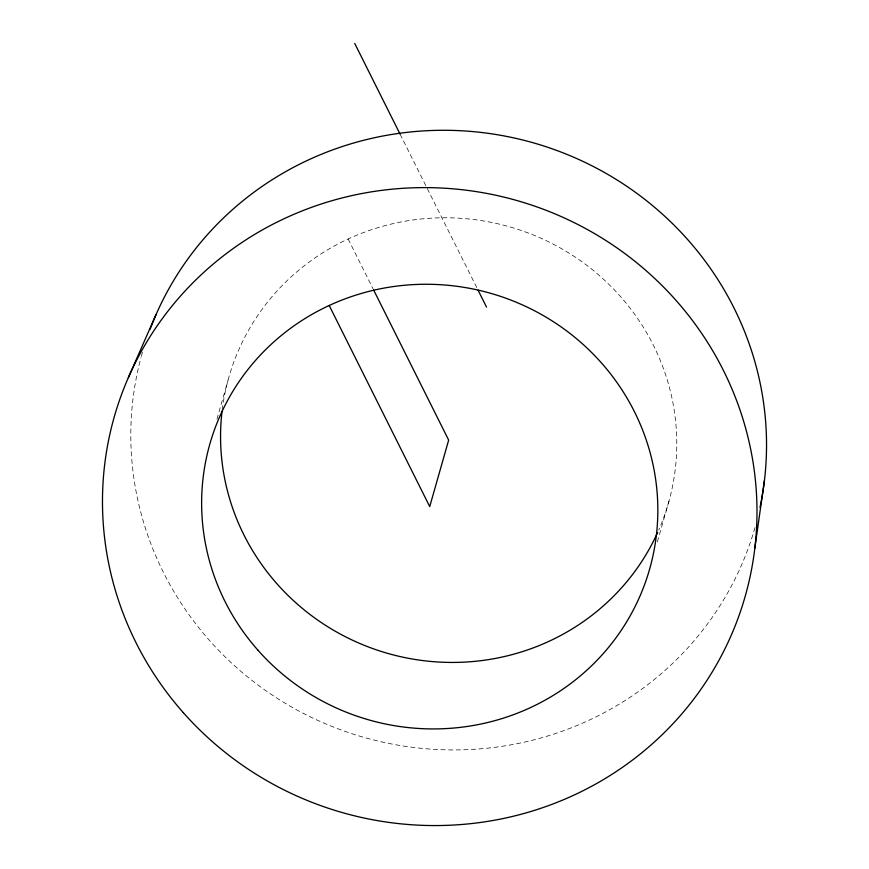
<?xml version="1.0" encoding="UTF-8"?>
<svg xmlns="http://www.w3.org/2000/svg" width="869" height="869" viewBox="0 0 869 869"><rect width="100%" height="100%" fill="white"/><g stroke="black" fill="none" stroke-linecap="round" stroke-linejoin="round"><path stroke-width="0.65" stroke-dasharray="4.34 3.26" d="M216.946 419.162L228.08 380.057M657.366 541.876L669.249 500.164M400.088 134.163L476.875 287.78M348.132 238.997L372.964 288.671M222.214 409.82A228.612 221.823 15.9 0 1 507.431 226.212A228.612 221.823 15.9 0 1 658.735 530.014M754.998 527.537A318.565 309.103 15.9 0 1 366.392 738.063A318.565 309.103 15.9 0 1 140.952 357.68M141.289 356.42A318.565 309.103 15.9 0 1 142.69 351.424"/><path stroke-width="1.3" d="M754.835 548.165L764.438 480.481M128.351 377.602L155.942 314.817M354.737 43.45L400.088 134.163M478.08 290.203L486.542 307.126M373.572 289.877L448.665 440.105L429.721 506.594L329.199 305.486M150.076 329.253A318.565 309.103 15.9 0 1 535.434 143.428A318.565 309.103 15.9 0 1 760.006 507.387M657.659 532.425A228.612 221.823 15.9 0 1 389.236 653.814A228.612 221.823 15.9 0 1 222.062 411.135M257.963 650.218A228.612 221.823 15.9 0 0 645.602 581.763A228.612 221.823 15.9 0 0 385.619 287.802A228.612 221.823 15.9 0 0 257.963 650.218M183.305 712.645A327.982 318.239 15.9 0 0 739.432 614.437A327.982 318.239 15.9 0 0 366.446 192.69A327.982 318.239 15.9 0 0 183.305 712.645"/></g></svg>
